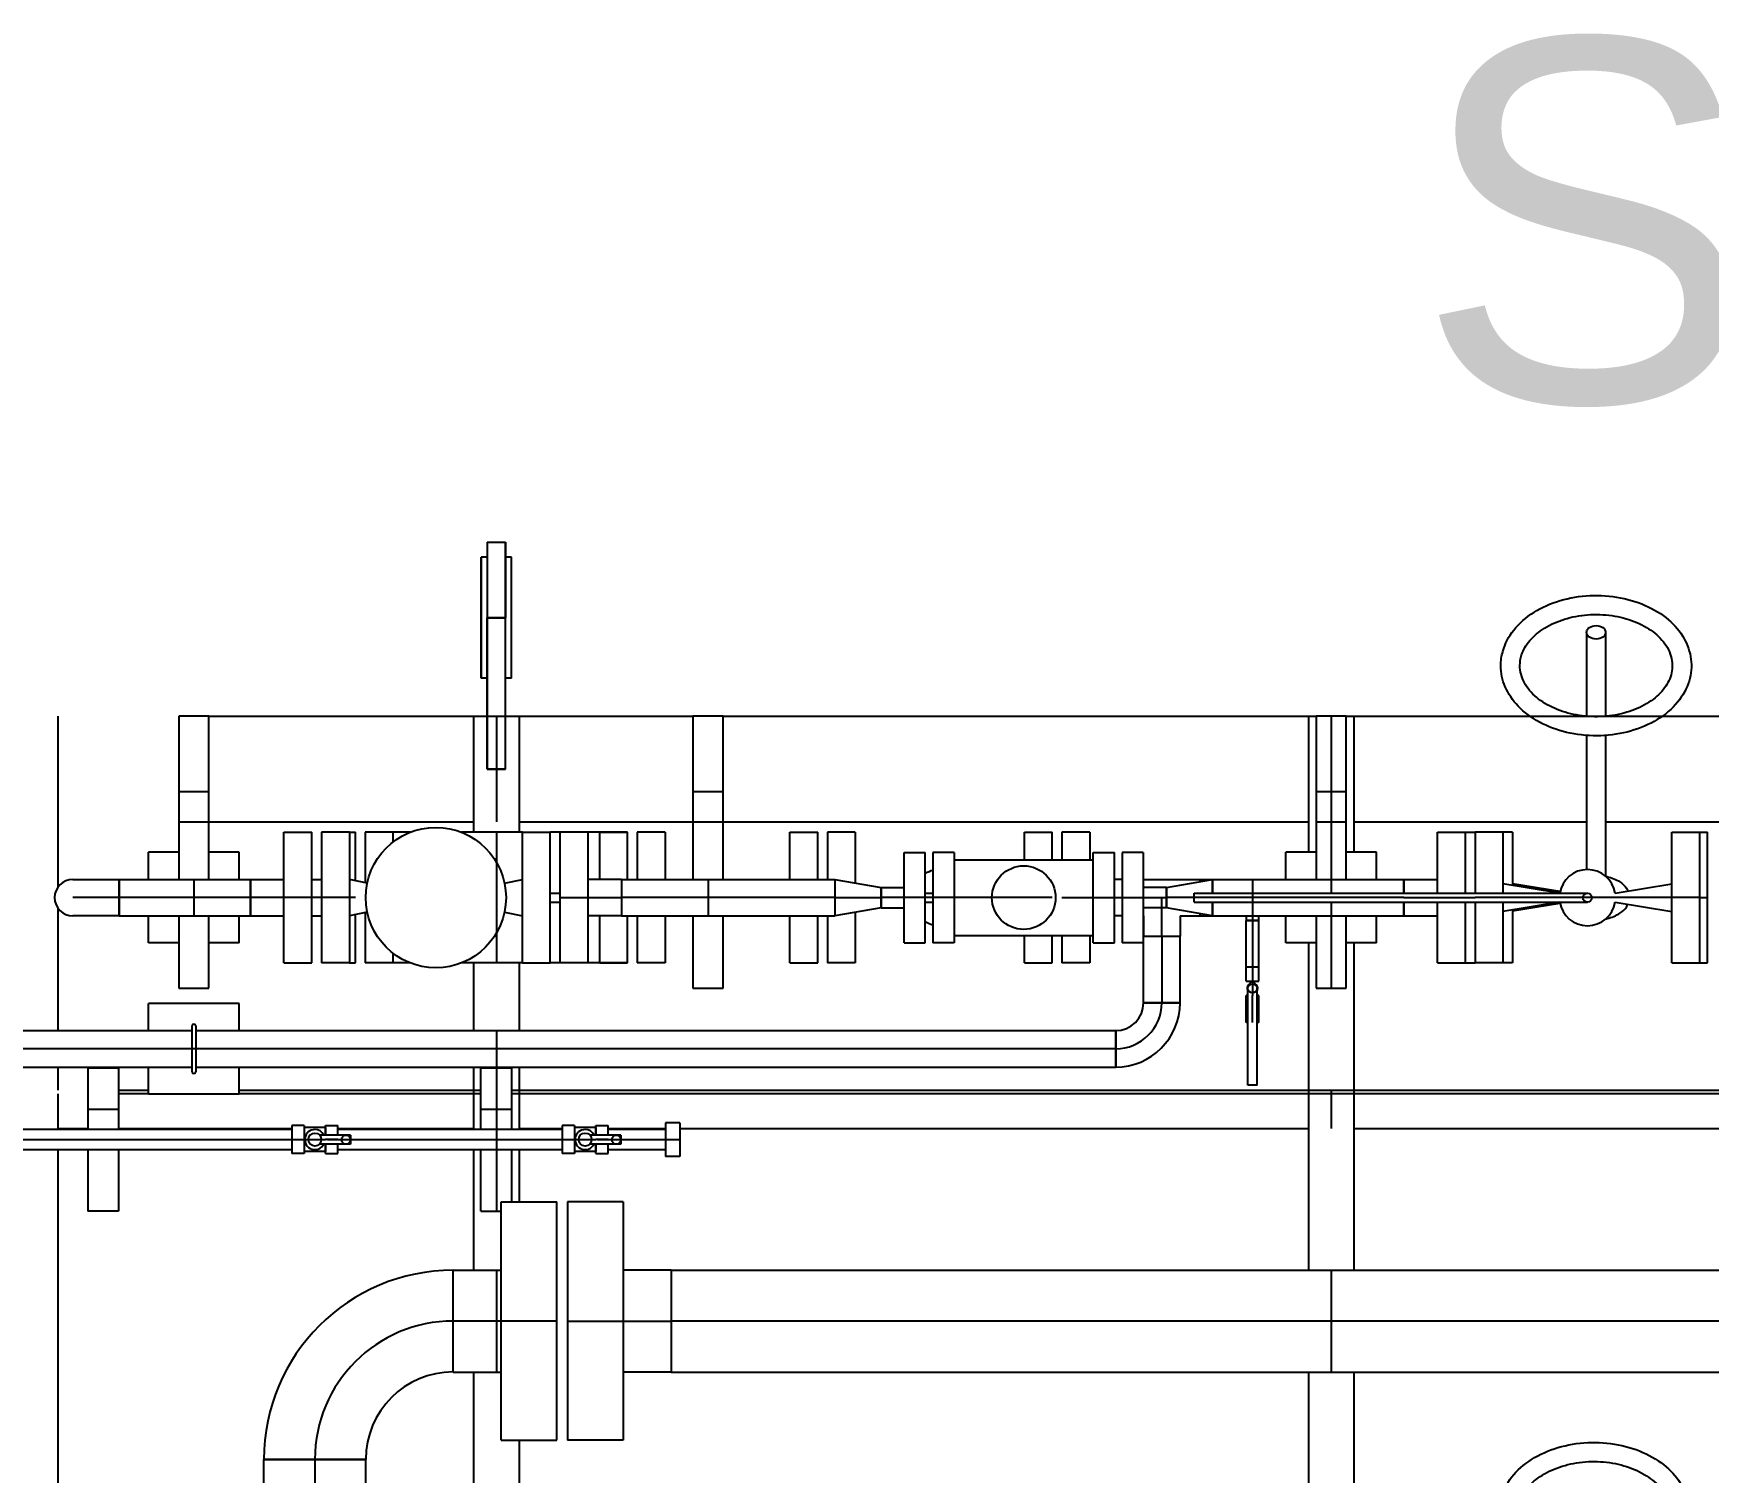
# Model space of a CAD drawing. Header units: inches. Extents: x 517790 to 538444, y 301815 to 302461.
# Drawn here: x 517888.781 to 517891.395, y 302322.84 to 302325.086 of the extents above; entities that cross this region are included whole.
import ezdxf

# ---------------------------------------------------------------- set-up
doc = ezdxf.new("R2010")
doc.units = ezdxf.units.IN
doc.header["$MEASUREMENT"] = 0
doc.layers.add('硅胶总平面底图 工艺装置区', color=253, linetype='Continuous')
doc.styles.get("Standard").update_dxf_attribs({"font": 'arial.ttf'})

msp = doc.modelspace()

# ---------------------------------------------------------------- linework, layer by layer
at = {"layer": '硅胶总平面底图 工艺装置区', "color": 253, "linetype": 'Continuous', "lineweight": -3}
for p, q in [((517889.489, 302324.2919), (517889.489, 302324.1739)), ((517889.489, 302324.2919), (517889.489, 302324.1739)), ((517889.489, 302324.2919), (517889.5173, 302324.2919)), ((517889.5173, 302324.1739), (517889.5173, 302324.2919)), ((517889.5173, 302324.2919), (517889.5173, 302324.1739)), ((517889.4795, 302324.2683), (517889.4795, 302324.0795)), ((517889.4795, 302324.0795), (517889.4795, 302324.2683)), ((517889.489, 302324.2683), (517889.4795, 302324.2683)), ((517889.5267, 302324.2683), (517889.5173, 302324.2683)), ((517889.5267, 302324.0795), (517889.5267, 302324.2683)), ((517889.5267, 302324.0795), (517889.5267, 302324.2683)), ((517889.489, 302324.1739), (517889.5173, 302324.1739)), ((517889.5173, 302324.1739), (517889.489, 302324.1739)), ((517889.489, 302324.1739), (517889.489, 302323.9379)), ((517889.489, 302323.9379), (517889.489, 302324.1739)), ((517889.5173, 302323.9379), (517889.5173, 302324.1739)), ((517889.5173, 302323.9379), (517889.5173, 302324.1739)), ((517891.2044, 302324.1512), (517891.2044, 302324.0202)), ((517891.2342, 302324.1512), (517891.2342, 302324.0202)), ((517889.489, 302324.0795), (517889.4795, 302324.0795)), ((517889.5267, 302324.0795), (517889.5173, 302324.0795)), ((517888.8187, 302324.0205), (517888.8187, 302323.7533)), ((517889.0075, 302324.0205), (517889.0075, 302323.7658)), ((517889.0075, 302324.0205), (517889.0075, 302323.7658)), ((517889.0547, 302324.0205), (517889.0075, 302324.0205)), ((517889.0547, 302324.0205), (517889.0075, 302324.0205)), ((517889.0547, 302323.7658), (517889.0547, 302324.0205)), ((517889.0547, 302323.7658), (517889.0547, 302324.0205)), ((517889.0547, 302324.0205), (517889.4677, 302324.0205)), ((517889.4677, 302324.0205), (517889.4677, 302323.8393)), ((517889.4677, 302324.0205), (517889.5385, 302324.0205)), ((517889.5031, 302324.0205), (517889.5031, 302323.8553)), ((517889.5385, 302324.0205), (517889.5385, 302323.8393)), ((517889.5385, 302324.0205), (517889.8099, 302324.0205)), ((517889.8571, 302324.0205), (517889.8099, 302324.0205)), ((517889.8571, 302324.0205), (517889.8099, 302324.0205)), ((517889.8099, 302324.0205), (517889.8099, 302323.7658)), ((517889.8099, 302324.0205), (517889.8099, 302323.7658)), ((517889.8571, 302323.7658), (517889.8571, 302324.0205)), ((517889.8571, 302323.7658), (517889.8571, 302324.0205)), ((517889.8571, 302324.0205), (517890.7704, 302324.0205)), ((517890.7704, 302324.0205), (517890.7822, 302324.0205)), ((517890.7704, 302324.0205), (517890.7704, 302323.8081)), ((517890.7822, 302324.0205), (517890.7822, 302323.7658)), ((517890.7822, 302324.0205), (517890.7822, 302323.7658)), ((517890.8294, 302324.0205), (517890.7822, 302324.0205)), ((517890.8294, 302324.0205), (517890.7822, 302324.0205)), ((517890.8058, 302324.0205), (517890.8058, 302323.7658)), ((517890.8294, 302324.0205), (517890.8412, 302324.0205)), ((517890.8294, 302323.7658), (517890.8294, 302324.0205)), ((517890.8294, 302323.7658), (517890.8294, 302324.0205)), ((517890.8412, 302324.0205), (517890.8412, 302323.8081)), ((517890.8412, 302324.0205), (517891.1157, 302324.0205)), ((517891.1157, 302324.0205), (517891.2007, 302324.0205)), ((517891.2007, 302324.0205), (517891.2044, 302324.0205)), ((517891.2044, 302324.0205), (517891.2342, 302324.0205)), ((517891.2342, 302324.0205), (517891.2379, 302324.0205)), ((517891.2379, 302324.0205), (517891.3229, 302324.0205)), ((517891.3229, 302324.0205), (517891.8867, 302324.0205)), ((517891.2044, 302323.9904), (517891.2044, 302323.7812)), ((517891.2342, 302323.9904), (517891.2342, 302323.7707)), ((517889.5173, 302323.9379), (517889.489, 302323.9379)), ((517889.489, 302323.9379), (517889.5173, 302323.9379)), ((517889.0547, 302323.9025), (517889.0075, 302323.9025)), ((517889.0547, 302323.9025), (517889.0075, 302323.9025)), ((517889.0075, 302323.9025), (517889.0075, 302323.8553)), ((517889.0075, 302323.9025), (517889.0075, 302323.8553)), ((517889.0547, 302323.8553), (517889.0547, 302323.9025)), ((517889.0547, 302323.8553), (517889.0547, 302323.9025)), ((517889.8571, 302323.9025), (517889.8099, 302323.9025)), ((517889.8571, 302323.9025), (517889.8099, 302323.9025)), ((517889.8099, 302323.9025), (517889.8099, 302323.8553)), ((517889.8099, 302323.9025), (517889.8099, 302323.8553)), ((517889.8571, 302323.8553), (517889.8571, 302323.9025)), ((517889.8571, 302323.8553), (517889.8571, 302323.9025)), ((517890.8294, 302323.9025), (517890.7822, 302323.9025)), ((517890.8294, 302323.9025), (517890.7822, 302323.9025)), ((517890.7822, 302323.9025), (517890.7822, 302323.8553)), ((517890.7822, 302323.9025), (517890.7822, 302323.8553)), ((517890.8294, 302323.8553), (517890.8294, 302323.9025)), ((517890.8294, 302323.8553), (517890.8294, 302323.9025)), ((517889.0075, 302323.8553), (517889.0547, 302323.8553)), ((517889.0075, 302323.8553), (517889.0547, 302323.8553)), ((517889.0547, 302323.8553), (517889.4677, 302323.8553)), ((517889.5385, 302323.8553), (517889.8099, 302323.8553)), ((517889.8099, 302323.8553), (517889.8571, 302323.8553)), ((517889.8099, 302323.8553), (517889.8571, 302323.8553)), ((517889.8571, 302323.8553), (517890.7704, 302323.8553)), ((517890.7822, 302323.8553), (517890.8294, 302323.8553)), ((517890.7822, 302323.8553), (517890.8294, 302323.8553)), ((517890.8412, 302323.8553), (517891.2044, 302323.8553)), ((517891.2342, 302323.8553), (517891.8867, 302323.8553)), ((517889.1717, 302323.7373), (517889.1717, 302323.8393)), ((517889.1717, 302323.8393), (517889.2152, 302323.8393)), ((517889.2152, 302323.7373), (517889.2152, 302323.8393)), ((517889.2303, 302323.8393), (517889.2303, 302323.7373)), ((517889.2738, 302323.8393), (517889.2303, 302323.8393)), ((517889.2738, 302323.8393), (517889.2832, 302323.8393)), ((517889.2738, 302323.8393), (517889.2738, 302323.7373)), ((517889.2832, 302323.7638), (517889.2832, 302323.8393)), ((517889.2983, 302323.8393), (517889.2983, 302323.7607)), ((517889.3417, 302323.8393), (517889.2983, 302323.8393)), ((517889.3686, 302323.8393), (517889.2983, 302323.8393)), ((517889.3417, 302323.8393), (517889.3417, 302323.824)), ((517889.5437, 302323.8393), (517889.4488, 302323.8393)), ((517889.5031, 302323.8393), (517889.5031, 302323.6354)), ((517889.5437, 302323.7373), (517889.5437, 302323.8393)), ((517889.5437, 302323.8393), (517889.5871, 302323.8393)), ((517889.6022, 302323.8393), (517889.5871, 302323.8393)), ((517889.5871, 302323.7373), (517889.5871, 302323.8393)), ((517889.6022, 302323.8393), (517889.6022, 302323.7373)), ((517889.6457, 302323.8393), (517889.6022, 302323.8393)), ((517889.708, 302323.8393), (517889.6457, 302323.8393)), ((517889.6457, 302323.8393), (517889.6457, 302323.7373)), ((517889.6645, 302323.7658), (517889.6645, 302323.8393)), ((517889.6645, 302323.8393), (517889.708, 302323.8393)), ((517889.708, 302323.7658), (517889.708, 302323.8393)), ((517889.7231, 302323.8393), (517889.7231, 302323.7658)), ((517889.7665, 302323.8393), (517889.7231, 302323.8393)), ((517889.7665, 302323.8393), (517889.7665, 302323.7658)), ((517889.9612, 302323.7658), (517889.9612, 302323.8393)), ((517889.9612, 302323.8393), (517890.0047, 302323.8393)), ((517890.0047, 302323.7658), (517890.0047, 302323.8393)), ((517890.0198, 302323.8393), (517890.0198, 302323.7658)), ((517890.0632, 302323.8393), (517890.0198, 302323.8393)), ((517890.0632, 302323.8393), (517890.0632, 302323.7602)), ((517890.3271, 302323.7963), (517890.3271, 302323.8393)), ((517890.3271, 302323.8393), (517890.3706, 302323.8393)), ((517890.3706, 302323.7963), (517890.3706, 302323.8393)), ((517890.3857, 302323.8393), (517890.3857, 302323.7963)), ((517890.4291, 302323.8393), (517890.3857, 302323.8393)), ((517890.4291, 302323.8393), (517890.4291, 302323.7963)), ((517890.9718, 302323.7444), (517890.9718, 302323.8393)), ((517890.9718, 302323.8393), (517891.0153, 302323.8393)), ((517891.0153, 302323.8393), (517891.0304, 302323.8393)), ((517891.0153, 302323.7444), (517891.0153, 302323.8393)), ((517891.0304, 302323.8393), (517891.0304, 302323.7444)), ((517891.0738, 302323.8393), (517891.0304, 302323.8393)), ((517891.0738, 302323.8393), (517891.0738, 302323.7444)), ((517891.0889, 302323.8393), (517891.0738, 302323.8393)), ((517891.0889, 302323.8393), (517891.0889, 302323.8094)), ((517891.3377, 302323.7373), (517891.3377, 302323.8393)), ((517891.3377, 302323.8393), (517891.3811, 302323.8393)), ((517891.3811, 302323.7373), (517891.3811, 302323.8393)), ((517891.3811, 302323.8393), (517891.3931, 302323.8393)), ((517891.3931, 302323.8094), (517891.3931, 302323.8393)), ((517889.0075, 302323.8081), (517888.9603, 302323.8081)), ((517888.9603, 302323.7658), (517888.9603, 302323.8081)), ((517889.1019, 302323.8081), (517889.0547, 302323.8081)), ((517889.1019, 302323.7658), (517889.1019, 302323.8081)), ((517890.1395, 302323.7373), (517890.1395, 302323.8078)), ((517890.1395, 302323.8078), (517890.1725, 302323.8078)), ((517890.1725, 302323.7373), (517890.1725, 302323.8078)), ((517890.1845, 302323.8078), (517890.1845, 302323.7373)), ((517890.2174, 302323.8078), (517890.1845, 302323.8078)), ((517890.2174, 302323.8078), (517890.2174, 302323.7373)), ((517890.2174, 302323.7963), (517890.4347, 302323.7963)), ((517890.4347, 302323.7373), (517890.4347, 302323.8078)), ((517890.4347, 302323.8078), (517890.4677, 302323.8078)), ((517890.4677, 302323.7373), (517890.4677, 302323.8078)), ((517890.4797, 302323.8078), (517890.4797, 302323.7373)), ((517890.5126, 302323.8078), (517890.4797, 302323.8078)), ((517890.5126, 302323.8078), (517890.5126, 302323.7373)), ((517890.735, 302323.7658), (517890.735, 302323.8081)), ((517890.7822, 302323.8081), (517890.735, 302323.8081)), ((517890.8766, 302323.8081), (517890.8294, 302323.8081)), ((517890.8766, 302323.7658), (517890.8766, 302323.8081)), ((517891.0889, 302323.8094), (517891.0889, 302323.7563)), ((517891.3931, 302323.6354), (517891.3931, 302323.8094)), ((517888.8423, 302323.7658), (517888.9143, 302323.7658)), ((517888.9143, 302323.7658), (517888.9143, 302323.7089)), ((517888.9143, 302323.7658), (517889.1193, 302323.7658)), ((517888.9143, 302323.7089), (517888.9143, 302323.7658)), ((517889.0311, 302323.7658), (517889.0311, 302323.7089)), ((517889.1193, 302323.7658), (517889.1193, 302323.7089)), ((517889.1193, 302323.7373), (517889.1193, 302323.7658)), ((517889.1193, 302323.7658), (517889.1717, 302323.7658)), ((517889.2152, 302323.7658), (517889.2303, 302323.7658)), ((517889.2738, 302323.7658), (517889.2738, 302323.7089)), ((517889.3016, 302323.76), (517889.2738, 302323.7658)), ((517889.5159, 302323.76), (517889.5437, 302323.7658)), ((517889.5437, 302323.7373), (517889.5437, 302323.7658)), ((517889.5871, 302323.7444), (517889.6022, 302323.7444)), ((517889.6982, 302323.7658), (517889.6457, 302323.7658)), ((517889.6982, 302323.7658), (517889.6982, 302323.7089)), ((517889.6982, 302323.7658), (517890.0315, 302323.7658)), ((517889.6982, 302323.7658), (517889.6982, 302323.7373)), ((517889.8335, 302323.7658), (517889.8335, 302323.7089)), ((517890.0315, 302323.7658), (517890.0315, 302323.7373)), ((517890.0315, 302323.7658), (517890.1034, 302323.7531)), ((517890.0315, 302323.7658), (517890.0315, 302323.7089)), ((517890.1034, 302323.7531), (517890.1034, 302323.7373)), ((517890.1034, 302323.7373), (517890.1034, 302323.7531)), ((517890.1034, 302323.7531), (517890.1395, 302323.7531)), ((517890.1725, 302323.7444), (517890.1845, 302323.7444)), ((517890.4797, 302323.7658), (517890.4677, 302323.7658)), ((517890.5126, 302323.7658), (517890.6015, 302323.7658)), ((517890.5487, 302323.7531), (517890.5126, 302323.7531)), ((517890.5487, 302323.7531), (517890.6206, 302323.7658)), ((517890.5487, 302323.7373), (517890.5487, 302323.7531)), ((517890.5487, 302323.7531), (517890.5487, 302323.7373)), ((517890.5922, 302323.7373), (517890.5922, 302323.7444)), ((517890.5922, 302323.7444), (517891.2058, 302323.7444)), ((517890.6015, 302323.7658), (517890.6015, 302323.7624)), ((517890.6015, 302323.7658), (517890.6206, 302323.7658)), ((517890.6015, 302323.7624), (517890.6015, 302323.7658)), ((517890.6206, 302323.7444), (517890.6206, 302323.7658)), ((517890.6206, 302323.7658), (517890.6206, 302323.7444)), ((517890.6206, 302323.7658), (517890.9193, 302323.7658)), ((517890.6831, 302323.7658), (517890.6831, 302323.7089)), ((517890.8058, 302323.7658), (517890.8058, 302323.7444)), ((517890.9193, 302323.7658), (517890.9193, 302323.7444)), ((517890.9193, 302323.7444), (517890.9193, 302323.7658)), ((517890.9193, 302323.7658), (517890.9718, 302323.7658)), ((517891.1621, 302323.7444), (517891.0738, 302323.7588)), ((517891.1629, 302323.7466), (517891.0889, 302323.7587)), ((517891.249, 302323.7444), (517891.3377, 302323.7588)), ((517888.8187, 302323.7214), (517888.8187, 302323.5298)), ((517888.9143, 302323.7373), (517888.8423, 302323.7373)), ((517888.9142, 302323.7373), (517888.9142, 302323.7373)), ((517888.9142, 302323.7373), (517888.9143, 302323.7373)), ((517889.1193, 302323.7373), (517888.9143, 302323.7373)), ((517889.2152, 302323.7373), (517889.1193, 302323.7373)), ((517889.1193, 302323.7089), (517889.1193, 302323.7373)), ((517889.1717, 302323.6354), (517889.1717, 302323.7373)), ((517889.2303, 302323.7373), (517889.2152, 302323.7373)), ((517889.2152, 302323.6354), (517889.2152, 302323.7373)), ((517889.2738, 302323.7373), (517889.2303, 302323.7373)), ((517889.2303, 302323.7373), (517889.2303, 302323.6354)), ((517889.2832, 302323.7373), (517889.2738, 302323.7373)), ((517889.2738, 302323.7373), (517889.2738, 302323.7373)), ((517889.2738, 302323.7373), (517889.2738, 302323.6354)), ((517889.3016, 302323.7147), (517889.2738, 302323.7089)), ((517889.5159, 302323.7147), (517889.5437, 302323.7089)), ((517889.5437, 302323.6354), (517889.5437, 302323.7373)), ((517889.5437, 302323.7089), (517889.5437, 302323.7373)), ((517889.5871, 302323.6354), (517889.5871, 302323.7373)), ((517889.5871, 302323.7303), (517889.6022, 302323.7303)), ((517889.6022, 302323.7373), (517889.6982, 302323.7373)), ((517889.6022, 302323.7373), (517889.6022, 302323.6354)), ((517889.6457, 302323.7373), (517889.6457, 302323.6354)), ((517890.0315, 302323.7373), (517889.6982, 302323.7373)), ((517889.6982, 302323.7373), (517889.6982, 302323.7089)), ((517890.0315, 302323.7373), (517890.1034, 302323.7373)), ((517890.0315, 302323.7373), (517890.0315, 302323.7089)), ((517890.1034, 302323.7216), (517890.0315, 302323.7089)), ((517890.0632, 302323.7145), (517890.0632, 302323.6354)), ((517890.1034, 302323.7373), (517890.1034, 302323.7216)), ((517890.1725, 302323.7373), (517890.1034, 302323.7373)), ((517890.1034, 302323.7216), (517890.1034, 302323.7373)), ((517890.1034, 302323.7216), (517890.1395, 302323.7216)), ((517890.1395, 302323.6669), (517890.1395, 302323.7373)), ((517890.1725, 302323.6669), (517890.1725, 302323.7373)), ((517890.1845, 302323.7373), (517890.1725, 302323.7373)), ((517890.1725, 302323.7303), (517890.1845, 302323.7303)), ((517890.1845, 302323.7373), (517890.1845, 302323.6669)), ((517890.3706, 302323.7373), (517890.1845, 302323.7373)), ((517890.2174, 302323.7373), (517890.2174, 302323.6669)), ((517890.3857, 302323.7373), (517890.4677, 302323.7373)), ((517890.4347, 302323.6669), (517890.4347, 302323.7373)), ((517890.4677, 302323.6669), (517890.4677, 302323.7373)), ((517890.4677, 302323.7373), (517890.4797, 302323.7373)), ((517890.4797, 302323.7373), (517890.5487, 302323.7373)), ((517890.4797, 302323.7373), (517890.4797, 302323.6669)), ((517890.5126, 302323.7373), (517890.5126, 302323.6669)), ((517890.5487, 302323.7216), (517890.5126, 302323.7216)), ((517890.5415, 302323.7216), (517890.5415, 302323.7373)), ((517890.5415, 302323.6774), (517890.5415, 302323.7216)), ((517890.5922, 302323.7373), (517890.5487, 302323.7373)), ((517890.5487, 302323.7216), (517890.5487, 302323.7373)), ((517890.5487, 302323.7373), (517890.5487, 302323.7216)), ((517890.6206, 302323.7089), (517890.5487, 302323.7216)), ((517890.6206, 302323.7373), (517890.5922, 302323.7373)), ((517890.5922, 302323.7303), (517890.5922, 302323.7373)), ((517890.5922, 302323.7303), (517891.2058, 302323.7303)), ((517890.9193, 302323.7373), (517890.6206, 302323.7373)), ((517890.6206, 302323.7089), (517890.6206, 302323.7303)), ((517890.6206, 302323.7303), (517890.6206, 302323.7089)), ((517890.6831, 302323.7373), (517890.6831, 302323.7089)), ((517890.8058, 302323.7303), (517890.8058, 302323.7089)), ((517890.9193, 302323.7373), (517891.0153, 302323.7373)), ((517890.9193, 302323.7303), (517890.9193, 302323.7089)), ((517890.9193, 302323.7089), (517890.9193, 302323.7303)), ((517890.9718, 302323.6354), (517890.9718, 302323.7303)), ((517891.0153, 302323.7373), (517891.0304, 302323.7373)), ((517891.0153, 302323.6354), (517891.0153, 302323.7303)), ((517891.3811, 302323.7373), (517891.0304, 302323.7373)), ((517891.0304, 302323.7303), (517891.0304, 302323.6354)), ((517891.0738, 302323.7303), (517891.0738, 302323.6354)), ((517891.1621, 302323.7303), (517891.0738, 302323.7159)), ((517891.1629, 302323.7281), (517891.0889, 302323.716)), ((517891.0889, 302323.7184), (517891.0889, 302323.6354)), ((517891.249, 302323.7303), (517891.3377, 302323.7159)), ((517891.3377, 302323.6354), (517891.3377, 302323.7373)), ((517891.3811, 302323.6354), (517891.3811, 302323.7373)), ((517891.3811, 302323.7373), (517891.3931, 302323.7373)), ((517888.9143, 302323.7089), (517888.8423, 302323.7089)), ((517888.9143, 302323.7089), (517889.1193, 302323.7089)), ((517888.9603, 302323.6666), (517888.9603, 302323.7089)), ((517889.0075, 302323.7089), (517889.0075, 302323.5958)), ((517889.0075, 302323.7089), (517889.0075, 302323.5958)), ((517889.0547, 302323.5958), (517889.0547, 302323.7089)), ((517889.0547, 302323.5958), (517889.0547, 302323.7089)), ((517889.1019, 302323.6666), (517889.1019, 302323.7089)), ((517889.1193, 302323.7089), (517889.1717, 302323.7089)), ((517889.2152, 302323.7089), (517889.2303, 302323.7089)), ((517889.2832, 302323.6354), (517889.2832, 302323.7109)), ((517889.2983, 302323.714), (517889.2983, 302323.6354)), ((517889.6982, 302323.7089), (517889.6457, 302323.7089)), ((517889.6645, 302323.6354), (517889.6645, 302323.7089)), ((517889.6982, 302323.7089), (517890.0315, 302323.7089)), ((517889.708, 302323.6354), (517889.708, 302323.7089)), ((517889.7231, 302323.7089), (517889.7231, 302323.6354)), ((517889.7665, 302323.7089), (517889.7665, 302323.6354)), ((517889.8099, 302323.7089), (517889.8099, 302323.5958)), ((517889.8099, 302323.7089), (517889.8099, 302323.5958)), ((517889.8571, 302323.5958), (517889.8571, 302323.7089)), ((517889.8571, 302323.5958), (517889.8571, 302323.7089)), ((517889.9612, 302323.6354), (517889.9612, 302323.7089)), ((517890.0047, 302323.6354), (517890.0047, 302323.7089)), ((517890.0198, 302323.7089), (517890.0198, 302323.6354)), ((517890.4797, 302323.7089), (517890.4677, 302323.7089)), ((517890.5126, 302323.7089), (517890.513, 302323.7089)), ((517890.513, 302323.7089), (517890.513, 302323.6774)), ((517890.57, 302323.7089), (517890.6015, 302323.7089)), ((517890.57, 302323.7089), (517890.57, 302323.6774)), ((517890.6015, 302323.7123), (517890.6015, 302323.7089)), ((517890.6015, 302323.7089), (517890.6015, 302323.7123)), ((517890.6015, 302323.7089), (517890.6206, 302323.7089)), ((517890.6206, 302323.7089), (517890.9193, 302323.7089)), ((517890.673, 302323.7089), (517890.673, 302323.7014)), ((517890.6831, 302323.7014), (517890.673, 302323.7014)), ((517890.673, 302323.7014), (517890.6932, 302323.7014)), ((517890.673, 302323.6069), (517890.673, 302323.7014)), ((517890.6831, 302323.7089), (517890.6831, 302323.7014)), ((517890.6831, 302323.7014), (517890.6831, 302323.7014)), ((517890.6831, 302323.7014), (517890.6831, 302323.7014)), ((517890.6932, 302323.7014), (517890.6831, 302323.7014)), ((517890.6831, 302323.7014), (517890.6831, 302323.6286)), ((517890.6932, 302323.7014), (517890.6932, 302323.7089)), ((517890.6932, 302323.6069), (517890.6932, 302323.7014)), ((517890.735, 302323.6666), (517890.735, 302323.7089)), ((517890.7822, 302323.7089), (517890.7822, 302323.5958)), ((517890.7822, 302323.7089), (517890.7822, 302323.5958)), ((517890.8058, 302323.7089), (517890.8058, 302323.5958)), ((517890.8294, 302323.5958), (517890.8294, 302323.7089)), ((517890.8294, 302323.5958), (517890.8294, 302323.7089)), ((517890.8766, 302323.6666), (517890.8766, 302323.7089)), ((517890.9193, 302323.7089), (517890.9718, 302323.7089)), ((517889.0075, 302323.6666), (517888.9603, 302323.6666)), ((517889.1019, 302323.6666), (517889.0547, 302323.6666)), ((517890.1395, 302323.6669), (517890.1725, 302323.6669)), ((517890.2174, 302323.6669), (517890.1845, 302323.6669)), ((517890.2174, 302323.6783), (517890.4347, 302323.6783)), ((517890.3271, 302323.6354), (517890.3271, 302323.6783)), ((517890.3706, 302323.6354), (517890.3706, 302323.6783)), ((517890.3857, 302323.6783), (517890.3857, 302323.6354)), ((517890.4291, 302323.6783), (517890.4291, 302323.6354)), ((517890.4347, 302323.6669), (517890.4677, 302323.6669)), ((517890.5126, 302323.6669), (517890.4797, 302323.6669)), ((517890.513, 302323.6774), (517890.57, 302323.6774)), ((517890.513, 302323.6774), (517890.57, 302323.6774)), ((517890.513, 302323.5733), (517890.513, 302323.6774)), ((517890.5415, 302323.6774), (517890.5415, 302323.6774)), ((517890.5415, 302323.6774), (517890.5415, 302323.5733)), ((517890.57, 302323.5733), (517890.57, 302323.6774)), ((517890.7822, 302323.6666), (517890.735, 302323.6666)), ((517890.7704, 302323.6666), (517890.7704, 302323.156)), ((517890.8766, 302323.6666), (517890.8294, 302323.6666)), ((517890.8412, 302323.6666), (517890.8412, 302323.156)), ((517889.3417, 302323.6507), (517889.3417, 302323.6354)), ((517889.1717, 302323.6354), (517889.2152, 302323.6354)), ((517889.2738, 302323.6354), (517889.2303, 302323.6354)), ((517889.2738, 302323.6354), (517889.2832, 302323.6354)), ((517889.3417, 302323.6354), (517889.2983, 302323.6354)), ((517889.3686, 302323.6354), (517889.2983, 302323.6354)), ((517889.5437, 302323.6354), (517889.4488, 302323.6354)), ((517889.4677, 302323.6354), (517889.4677, 302323.5298)), ((517889.5385, 302323.6354), (517889.5385, 302323.5298)), ((517889.5437, 302323.6354), (517889.5871, 302323.6354)), ((517889.6022, 302323.6354), (517889.5871, 302323.6354)), ((517889.6457, 302323.6354), (517889.6022, 302323.6354)), ((517889.708, 302323.6354), (517889.6457, 302323.6354)), ((517889.6645, 302323.6354), (517889.708, 302323.6354)), ((517889.7665, 302323.6354), (517889.7231, 302323.6354)), ((517889.9612, 302323.6354), (517890.0047, 302323.6354)), ((517890.0632, 302323.6354), (517890.0198, 302323.6354)), ((517890.3271, 302323.6354), (517890.3706, 302323.6354)), ((517890.4291, 302323.6354), (517890.3857, 302323.6354)), ((517890.6932, 302323.6286), (517890.673, 302323.6286)), ((517890.6831, 302323.6286), (517890.6831, 302323.6069)), ((517890.9718, 302323.6354), (517891.0153, 302323.6354)), ((517891.0153, 302323.6354), (517891.0304, 302323.6354)), ((517891.0738, 302323.6354), (517891.0304, 302323.6354)), ((517891.0889, 302323.6354), (517891.0738, 302323.6354)), ((517891.3377, 302323.6354), (517891.3811, 302323.6354)), ((517891.3811, 302323.6354), (517891.3931, 302323.6354)), ((517889.0075, 302323.5958), (517889.0547, 302323.5958)), ((517889.0075, 302323.5958), (517889.0547, 302323.5958)), ((517889.8099, 302323.5958), (517889.8571, 302323.5958)), ((517889.8099, 302323.5958), (517889.8571, 302323.5958)), ((517890.673, 302323.6069), (517890.6932, 302323.6069)), ((517890.676, 302323.5846), (517890.673, 302323.5846)), ((517890.673, 302323.5427), (517890.673, 302323.5846)), ((517890.676, 302323.4447), (517890.676, 302323.5958)), ((517890.6807, 302323.6036), (517890.6797, 302323.6069)), ((517890.6831, 302323.6069), (517890.6831, 302323.5846)), ((517890.6831, 302323.5846), (517890.6831, 302323.5846)), ((517890.6831, 302323.5846), (517890.6831, 302323.5846)), ((517890.6831, 302323.5427), (517890.6831, 302323.5846)), ((517890.6855, 302323.6036), (517890.6865, 302323.6069)), ((517890.6902, 302323.4447), (517890.6902, 302323.5958)), ((517890.6932, 302323.5846), (517890.6902, 302323.5846)), ((517890.6932, 302323.5427), (517890.6932, 302323.5846)), ((517890.7822, 302323.5958), (517890.8294, 302323.5958)), ((517890.7822, 302323.5958), (517890.8294, 302323.5958)), ((517888.9603, 302323.5298), (517888.9603, 302323.5722)), ((517889.1019, 302323.5722), (517888.9603, 302323.5722)), ((517889.1019, 302323.5298), (517889.1019, 302323.5722)), ((517890.513, 302323.5733), (517890.57, 302323.5733)), ((517890.57, 302323.5733), (517890.513, 302323.5733)), ((517890.5415, 302323.5733), (517890.5415, 302323.5733)), ((517890.5415, 302323.5733), (517890.5415, 302323.5733)), ((517890.673, 302323.5629), (517890.676, 302323.5629)), ((517890.6902, 302323.5629), (517890.6932, 302323.5629)), ((517889.0283, 302323.4655), (517889.0283, 302323.5372)), ((517889.034, 302323.5372), (517889.034, 302323.4655)), ((517890.676, 302323.5427), (517890.673, 302323.5427)), ((517890.6932, 302323.5427), (517890.6902, 302323.5427)), ((517888.7521, 302323.5298), (517889.0283, 302323.5298)), ((517889.034, 302323.5298), (517890.4696, 302323.5298)), ((517889.5031, 302323.5298), (517889.5031, 302323.4729)), ((517890.4696, 302323.4729), (517890.4696, 302323.5298)), ((517890.4696, 302323.5298), (517890.4696, 302323.4729)), ((517889.0283, 302323.5014), (517888.7521, 302323.5014)), ((517889.034, 302323.5014), (517889.0283, 302323.5014)), ((517890.4696, 302323.5014), (517889.034, 302323.5014)), ((517890.4696, 302323.5014), (517890.4696, 302323.5014)), ((517890.4696, 302323.5014), (517890.4696, 302323.5014)), ((517888.7521, 302323.4729), (517889.0283, 302323.4729)), ((517888.8187, 302323.4729), (517888.8187, 302323.4367)), ((517888.9135, 302323.4714), (517888.8655, 302323.4714)), ((517888.8655, 302323.4714), (517888.8655, 302323.3755)), ((517888.9135, 302323.4714), (517888.9135, 302323.3755)), ((517888.9603, 302323.4306), (517888.9603, 302323.4729)), ((517889.034, 302323.4729), (517890.4696, 302323.4729)), ((517889.1019, 302323.4306), (517889.1019, 302323.4729)), ((517889.4677, 302323.4729), (517889.4677, 302323.3755)), ((517889.5271, 302323.4714), (517889.4791, 302323.4714)), ((517889.4791, 302323.3755), (517889.4791, 302323.4714)), ((517889.5031, 302323.4714), (517889.5031, 302323.2481)), ((517889.5271, 302323.3755), (517889.5271, 302323.4714)), ((517889.5385, 302323.4729), (517889.5385, 302323.3755)), ((517888.8187, 302323.431), (517888.8187, 302323.3755)), ((517888.9135, 302323.4367), (517888.9603, 302323.4367)), ((517888.9603, 302323.431), (517888.9135, 302323.431)), ((517889.1019, 302323.4306), (517888.9603, 302323.4306)), ((517889.1019, 302323.4367), (517889.4791, 302323.4367)), ((517889.4791, 302323.431), (517889.1019, 302323.431)), ((517889.5271, 302323.4367), (517891.5764, 302323.4367)), ((517891.5724, 302323.431), (517889.5271, 302323.431)), ((517890.6831, 302323.4447), (517890.676, 302323.4447)), ((517890.6902, 302323.4447), (517890.6831, 302323.4447)), ((517890.8058, 302323.4367), (517890.8058, 302323.3772)), ((517888.8655, 302323.407), (517888.9135, 302323.407)), ((517889.4791, 302323.407), (517889.5271, 302323.407)), ((517889.184, 302323.3755), (517888.7628, 302323.3755)), ((517888.8187, 302323.3772), (517888.8655, 302323.3772)), ((517888.9135, 302323.3772), (517889.184, 302323.3772)), ((517889.184, 302323.3815), (517889.184, 302323.3598)), ((517889.2034, 302323.3815), (517889.184, 302323.3815)), ((517889.2034, 302323.3815), (517889.2034, 302323.3598)), ((517889.2364, 302323.3785), (517889.2034, 302323.3785)), ((517889.2364, 302323.3668), (517889.2364, 302323.3815)), ((517889.2364, 302323.3815), (517889.2559, 302323.3815)), ((517889.2364, 302323.3785), (517889.2364, 302323.3668)), ((517889.2364, 302323.3772), (517889.2364, 302323.3772)), ((517889.2559, 302323.3668), (517889.2559, 302323.3815)), ((517889.2559, 302323.3772), (517889.4677, 302323.3772)), ((517889.6058, 302323.3755), (517889.2559, 302323.3755)), ((517889.5385, 302323.3772), (517889.6058, 302323.3772)), ((517889.6058, 302323.3815), (517889.6058, 302323.3598)), ((517889.6253, 302323.3815), (517889.6058, 302323.3815)), ((517889.6253, 302323.3815), (517889.6253, 302323.3598)), ((517889.6582, 302323.3785), (517889.6253, 302323.3785)), ((517889.6582, 302323.3668), (517889.6582, 302323.3815)), ((517889.6582, 302323.3815), (517889.6777, 302323.3815)), ((517889.6582, 302323.3785), (517889.6582, 302323.3668)), ((517889.6582, 302323.3772), (517889.6582, 302323.3772)), ((517889.6777, 302323.3668), (517889.6777, 302323.3815)), ((517889.6777, 302323.3772), (517889.7669, 302323.3772)), ((517889.7669, 302323.3755), (517889.6777, 302323.3755)), ((517889.7669, 302323.386), (517889.7669, 302323.3598)), ((517889.7893, 302323.386), (517889.7669, 302323.386)), ((517889.7893, 302323.386), (517889.7893, 302323.3598)), ((517889.7893, 302323.3772), (517890.7704, 302323.3772)), ((517890.8412, 302323.3772), (517891.5388, 302323.3772)), ((517888.7628, 302323.3598), (517889.184, 302323.3598)), ((517889.184, 302323.3598), (517889.2004, 302323.3598)), ((517889.184, 302323.3598), (517889.2004, 302323.3598)), ((517889.184, 302323.3598), (517889.184, 302323.3381)), ((517889.2004, 302323.3598), (517889.2034, 302323.3598)), ((517889.2034, 302323.3598), (517889.2099, 302323.3598)), ((517889.2034, 302323.3598), (517889.2034, 302323.3381)), ((517889.2099, 302323.3598), (517889.2364, 302323.3598)), ((517889.2756, 302323.3668), (517889.2271, 302323.3668)), ((517889.2756, 302323.3527), (517889.2271, 302323.3527)), ((517889.2364, 302323.3598), (517889.2364, 302323.3598)), ((517889.2559, 302323.3598), (517889.2364, 302323.3598)), ((517889.2364, 302323.3527), (517889.2364, 302323.341)), ((517889.2364, 302323.3381), (517889.2364, 302323.3527)), ((517889.2394, 302323.3598), (517889.2756, 302323.3598)), ((517889.2559, 302323.3381), (517889.2559, 302323.3527)), ((517889.2756, 302323.3668), (517889.2756, 302323.3598)), ((517889.2756, 302323.3598), (517889.6058, 302323.3598)), ((517889.2756, 302323.3598), (517889.2756, 302323.3527)), ((517889.6058, 302323.3598), (517889.6223, 302323.3598)), ((517889.6058, 302323.3598), (517889.6058, 302323.3381)), ((517889.6058, 302323.3598), (517889.6223, 302323.3598)), ((517889.6223, 302323.3598), (517889.6253, 302323.3598)), ((517889.6253, 302323.3598), (517889.6317, 302323.3598)), ((517889.6253, 302323.3598), (517889.6253, 302323.3381)), ((517889.6317, 302323.3598), (517889.6582, 302323.3598)), ((517889.6974, 302323.3668), (517889.6489, 302323.3668)), ((517889.6974, 302323.3527), (517889.6489, 302323.3527)), ((517889.6777, 302323.3598), (517889.6582, 302323.3598)), ((517889.6582, 302323.3598), (517889.6582, 302323.3598)), ((517889.6582, 302323.3527), (517889.6582, 302323.341)), ((517889.6582, 302323.3381), (517889.6582, 302323.3527)), ((517889.6612, 302323.3598), (517889.6974, 302323.3598)), ((517889.6777, 302323.3381), (517889.6777, 302323.3527)), ((517889.6974, 302323.3668), (517889.6974, 302323.3598)), ((517889.6974, 302323.3598), (517889.7669, 302323.3598)), ((517889.6974, 302323.3598), (517889.6974, 302323.3527)), ((517889.7669, 302323.3598), (517889.7833, 302323.3598)), ((517889.7669, 302323.3598), (517889.7833, 302323.3598)), ((517889.7669, 302323.3598), (517889.7669, 302323.3335)), ((517889.7833, 302323.3598), (517889.7893, 302323.3598)), ((517889.7893, 302323.3598), (517889.7893, 302323.3335)), ((517889.184, 302323.344), (517888.7628, 302323.344)), ((517888.8187, 302323.344), (517888.8187, 302322.8231)), ((517888.8655, 302323.344), (517888.8655, 302323.2481)), ((517888.9135, 302323.344), (517888.9135, 302323.2481)), ((517889.2034, 302323.3381), (517889.184, 302323.3381)), ((517889.2364, 302323.341), (517889.2034, 302323.341)), ((517889.2364, 302323.3381), (517889.2559, 302323.3381)), ((517889.6058, 302323.344), (517889.2559, 302323.344)), ((517889.4677, 302323.344), (517889.4677, 302323.156)), ((517889.4791, 302323.2481), (517889.4791, 302323.344)), ((517889.5271, 302323.2624), (517889.5271, 302323.344)), ((517889.5385, 302323.344), (517889.5385, 302323.2624)), ((517889.6253, 302323.3381), (517889.6058, 302323.3381)), ((517889.6582, 302323.341), (517889.6253, 302323.341)), ((517889.6582, 302323.3381), (517889.6777, 302323.3381)), ((517889.7669, 302323.344), (517889.6777, 302323.344)), ((517889.7893, 302323.3335), (517889.7669, 302323.3335)), ((517888.9135, 302323.2481), (517888.8655, 302323.2481)), ((517889.4791, 302323.2481), (517889.5106, 302323.2481)), ((517889.5106, 302323.0766), (517889.5106, 302323.2624)), ((517889.5106, 302323.2624), (517889.5976, 302323.2624)), ((517889.5976, 302323.0766), (517889.5976, 302323.2624)), ((517889.6141, 302323.2624), (517889.6141, 302323.0766)), ((517889.701, 302323.2624), (517889.6141, 302323.2624)), ((517889.701, 302323.2624), (517889.701, 302323.0766)), ((517889.4357, 302323.0766), (517889.4357, 302323.156)), ((517889.4357, 302323.156), (517889.5106, 302323.156)), ((517889.4357, 302322.9971), (517889.4357, 302323.156)), ((517889.5031, 302323.156), (517889.5031, 302322.9971)), ((517889.7759, 302323.156), (517889.701, 302323.156)), ((517889.7759, 302323.156), (517889.7759, 302322.9971)), ((517889.7759, 302323.156), (517891.5799, 302323.156)), ((517889.7759, 302323.156), (517889.7759, 302323.0766)), ((517890.8058, 302323.156), (517890.8058, 302322.9971)), ((517889.5976, 302323.0766), (517889.4357, 302323.0766)), ((517889.4357, 302322.9971), (517889.4357, 302323.0766)), ((517889.4357, 302323.0766), (517889.4357, 302323.0766)), ((517889.4357, 302323.0766), (517889.4357, 302323.0766)), ((517889.5106, 302322.8907), (517889.5106, 302323.0766)), ((517889.5976, 302322.8907), (517889.5976, 302323.0766)), ((517889.6141, 302323.0766), (517889.7759, 302323.0766)), ((517889.6141, 302323.0766), (517889.6141, 302322.8907)), ((517889.701, 302323.0766), (517889.701, 302322.8907)), ((517891.5474, 302323.0766), (517889.7759, 302323.0766)), ((517889.7759, 302323.0766), (517889.7759, 302322.9971)), ((517889.4357, 302322.9971), (517889.5106, 302322.9971)), ((517889.4677, 302322.9971), (517889.4677, 302322.6802)), ((517889.7759, 302322.9971), (517889.701, 302322.9971)), ((517889.7759, 302322.9971), (517891.5799, 302322.9971)), ((517890.7704, 302322.9971), (517890.7704, 302322.4866)), ((517890.8412, 302322.9971), (517890.8412, 302322.4866)), ((517889.5106, 302322.8907), (517889.5976, 302322.8907)), ((517889.5385, 302322.8907), (517889.5385, 302322.6802)), ((517889.701, 302322.8907), (517889.6141, 302322.8907)), ((517889.1405, 302322.8608), (517889.2993, 302322.8608)), ((517889.1405, 302321.9033), (517889.1405, 302322.8608)), ((517889.2993, 302322.8608), (517889.1405, 302322.8608)), ((517889.2199, 302322.8608), (517889.2199, 302321.9033)), ((517889.2199, 302322.8608), (517889.2199, 302322.8608)), ((517889.2199, 302322.8608), (517889.2199, 302322.8608)), ((517889.2993, 302321.9033), (517889.2993, 302322.8608))]:
    msp.add_line(p, q, dxfattribs=at)
for centre, radius in [((517889.4087, 302323.7373), 0.1095), ((517890.3261, 302323.7373), 0.0496), ((517891.2058, 302323.7373), 0.00708), ((517890.6831, 302323.5958), 0.00708), ((517889.2199, 302323.3598), 0.0101), ((517889.2685, 302323.3598), 0.00708), ((517889.6417, 302323.3598), 0.0101), ((517889.6904, 302323.3598), 0.00708)]:
    msp.add_circle(centre, radius, dxfattribs=at)
for centre, radius, start, end in [((517890.1952, 302323.7373), 0.0438, 104.124, 121.1602), ((517891.2058, 302323.7373), 0.0438, 9.2208, 170.7082), ((517888.8423, 302323.7373), 0.0285, 90, 270), ((517888.8423, 302323.7373), 0.0285, 90, 270), ((517891.2058, 302323.7373), 0.0438, 189.2918, 350.7792), ((517890.1952, 302323.7373), 0.0438, 238.8398, 255.876), ((517890.6831, 302323.5958), 0.00821, 107.0439, 210.4447), ((517890.6831, 302323.5958), 0.00821, 0, 72.9561), ((517890.6831, 302323.5958), 0.00821, 329.5553, 0), ((517890.4696, 302323.5733), 0.0719, 270, 0), ((517890.4696, 302323.5733), 0.1004, 270, 0), ((517890.4696, 302323.5733), 0.0435, 270, 0), ((517889.0311, 302323.5372), 0.00283, 0, 180), ((517889.0311, 302323.4655), 0.00283, 180, 0), ((517889.2199, 302323.3598), 0.0157, 90, 333.2048), ((517889.2199, 302323.3598), 0.0157, 26.7952, 90), ((517889.6417, 302323.3598), 0.0157, 90, 333.2048), ((517889.6417, 302323.3598), 0.0157, 26.7952, 90), ((517889.4357, 302322.8608), 0.2952, 90, 180), ((517889.4357, 302322.8608), 0.2158, 90, 180), ((517889.4357, 302322.8608), 0.1364, 90, 180)]:
    msp.add_arc(centre, radius, start, end, dxfattribs=at)
msp.add_ellipse((517891.2193, 302324.1512), major_axis=(-0.0149, 0), ratio=0.707107, dxfattribs=at)
for points, knots in [([(517891.0706, 302324.0993), (517891.0706, 302324.088), (517891.073, 302324.0768), (517891.0775, 302324.0662), (517891.0822, 302324.0553), (517891.0891, 302324.045), (517891.0978, 302324.036), (517891.107, 302324.0263), (517891.1182, 302324.018), (517891.1308, 302324.0111), (517891.1438, 302324.0041), (517891.1582, 302323.9987), (517891.1733, 302323.9951), (517891.1885, 302323.9915), (517891.2045, 302323.9897), (517891.2205, 302323.9898), (517891.2365, 302323.9899), (517891.2524, 302323.9919), (517891.2676, 302323.9957), (517891.2827, 302323.9995), (517891.2971, 302324.0051), (517891.3099, 302324.0123), (517891.3227, 302324.0195), (517891.334, 302324.0283), (517891.3431, 302324.0384), (517891.3519, 302324.0482), (517891.3588, 302324.0592), (517891.363, 302324.071), (517891.367, 302324.0821), (517891.3686, 302324.0937), (517891.3678, 302324.1053), (517891.3669, 302324.1166), (517891.3637, 302324.1277), (517891.3585, 302324.138), (517891.353, 302324.1488), (517891.3453, 302324.1588), (517891.3359, 302324.1675), (517891.3259, 302324.1768), (517891.314, 302324.1847), (517891.3008, 302324.191), (517891.2874, 302324.1975), (517891.2726, 302324.2023), (517891.2571, 302324.2052), (517891.2417, 302324.2082), (517891.2256, 302324.2093), (517891.2096, 302324.2086), (517891.1937, 302324.2078), (517891.1779, 302324.2052), (517891.1631, 302324.2007), (517891.1482, 302324.1963), (517891.1343, 302324.1901), (517891.122, 302324.1823), (517891.1098, 302324.1746), (517891.0993, 302324.1653), (517891.0909, 302324.1548), (517891.0829, 302324.1447), (517891.077, 302324.1334), (517891.0737, 302324.1215), (517891.0717, 302324.1143), (517891.0706, 302324.1068), (517891.0706, 302324.0993)], [0, 0, 0, 0, 0.29236, 0.29236, 0.29236, 0.595412, 0.595412, 0.595412, 0.91676, 0.91676, 0.91676, 1.247175, 1.247175, 1.247175, 1.579111, 1.579111, 1.579111, 1.91097, 1.91097, 1.91097, 2.2429, 2.2429, 2.2429, 2.573081, 2.573081, 2.573081, 2.893105, 2.893105, 2.893105, 3.19351, 3.19351, 3.19351, 3.486259, 3.486259, 3.486259, 3.792665, 3.792665, 3.792665, 4.116456, 4.116456, 4.116456, 4.447473, 4.447473, 4.447473, 4.77941, 4.77941, 4.77941, 5.111277, 5.111277, 5.111277, 5.443154, 5.443154, 5.443154, 5.772395, 5.772395, 5.772395, 6.089288, 6.089288, 6.089288, 6.283185, 6.283185, 6.283185, 6.283185]), ([(517891.1004, 302324.0993), (517891.1004, 302324.0903), (517891.1027, 302324.0812), (517891.1075, 302324.0723), (517891.1119, 302324.0643), (517891.1183, 302324.0566), (517891.1267, 302324.0496), (517891.1344, 302324.0431), (517891.1438, 302324.0373), (517891.1544, 302324.0327), (517891.1649, 302324.028), (517891.1765, 302324.0245), (517891.1886, 302324.0223), (517891.2007, 302324.0201), (517891.2134, 302324.0192), (517891.226, 302324.0197), (517891.2386, 302324.0202), (517891.251, 302324.022), (517891.2627, 302324.0252), (517891.2744, 302324.0283), (517891.2853, 302324.0326), (517891.2949, 302324.038), (517891.3045, 302324.0433), (517891.3127, 302324.0496), (517891.3193, 302324.0564), (517891.326, 302324.0634), (517891.3309, 302324.071), (517891.3341, 302324.0786), (517891.3375, 302324.087), (517891.3388, 302324.0954), (517891.338, 302324.1039), (517891.3373, 302324.1129), (517891.3341, 302324.1219), (517891.3285, 302324.1306), (517891.3235, 302324.1383), (517891.3165, 302324.1458), (517891.3077, 302324.1523), (517891.2994, 302324.1585), (517891.2896, 302324.164), (517891.2787, 302324.1682), (517891.2679, 302324.1725), (517891.256, 302324.1756), (517891.2437, 302324.1773), (517891.2314, 302324.1791), (517891.2186, 302324.1795), (517891.2061, 302324.1786), (517891.1936, 302324.1776), (517891.1813, 302324.1753), (517891.1699, 302324.1717), (517891.1585, 302324.1682), (517891.148, 302324.1635), (517891.1389, 302324.1578), (517891.1298, 302324.1522), (517891.1221, 302324.1456), (517891.1161, 302324.1386), (517891.1099, 302324.1313), (517891.1055, 302324.1236), (517891.103, 302324.1159), (517891.1012, 302324.1104), (517891.1004, 302324.1048), (517891.1004, 302324.0993)], [0, 0, 0, 0, 0.36856, 0.36856, 0.36856, 0.702038, 0.702038, 0.702038, 1.012562, 1.012562, 1.012562, 1.318787, 1.318787, 1.318787, 1.625192, 1.625192, 1.625192, 1.931837, 1.931837, 1.931837, 2.238057, 2.238057, 2.238057, 2.544859, 2.544859, 2.544859, 2.859737, 2.859737, 2.859737, 3.20361, 3.20361, 3.20361, 3.570552, 3.570552, 3.570552, 3.897749, 3.897749, 3.897749, 4.206792, 4.206792, 4.206792, 4.512928, 4.512928, 4.512928, 4.819419, 4.819419, 4.819419, 5.126027, 5.126027, 5.126027, 5.432179, 5.432179, 5.432179, 5.739536, 5.739536, 5.739536, 6.05752, 6.05752, 6.05752, 6.283185, 6.283185, 6.283185, 6.283185]), ([(517891.2343, 302323.7707), (517891.235, 302323.7705), (517891.2358, 302323.7703), (517891.2365, 302323.7702), (517891.2439, 302323.7684), (517891.2507, 302323.7656), (517891.2562, 302323.7619), (517891.2605, 302323.7591), (517891.264, 302323.7557), (517891.2665, 302323.7521), (517891.2676, 302323.7506), (517891.2684, 302323.7492), (517891.2691, 302323.7476)], [1.8620877, 1.8620877, 1.8620877, 1.8620877, 1.9068845, 1.9068845, 1.9068845, 2.3578803, 2.3578803, 2.3578803, 2.7040974, 2.7040974, 2.7040974, 2.8412362, 2.8412362, 2.8412362, 2.8412362]), ([(517891.2343, 302323.704), (517891.235, 302323.7042), (517891.2358, 302323.7044), (517891.2365, 302323.7045), (517891.2439, 302323.7063), (517891.2507, 302323.7091), (517891.2562, 302323.7128), (517891.2605, 302323.7156), (517891.264, 302323.719), (517891.2665, 302323.7226), (517891.2676, 302323.7241), (517891.2684, 302323.7255), (517891.2691, 302323.7271)], [1.8620877, 1.8620877, 1.8620877, 1.8620877, 1.9068845, 1.9068845, 1.9068845, 2.3578803, 2.3578803, 2.3578803, 2.7040974, 2.7040974, 2.7040974, 2.8412362, 2.8412362, 2.8412362, 2.8412362]), ([(517891.0672, 302322.7777), (517891.0672, 302322.7664), (517891.0695, 302322.7552), (517891.074, 302322.7446), (517891.0787, 302322.7337), (517891.0856, 302322.7234), (517891.0943, 302322.7144), (517891.1036, 302322.7047), (517891.1148, 302322.6964), (517891.1274, 302322.6895), (517891.1403, 302322.6825), (517891.1547, 302322.6771), (517891.1699, 302322.6735), (517891.1851, 302322.6699), (517891.2011, 302322.6681), (517891.2171, 302322.6682), (517891.233, 302322.6683), (517891.249, 302322.6703), (517891.2641, 302322.6741), (517891.2793, 302322.6779), (517891.2936, 302322.6835), (517891.3065, 302322.6907), (517891.3192, 302322.6979), (517891.3305, 302322.7067), (517891.3397, 302322.7168), (517891.3485, 302322.7266), (517891.3553, 302322.7376), (517891.3596, 302322.7494), (517891.3635, 302322.7605), (517891.3652, 302322.7722), (517891.3643, 302322.7837), (517891.3635, 302322.795), (517891.3603, 302322.8061), (517891.3551, 302322.8164), (517891.3496, 302322.8272), (517891.3418, 302322.8372), (517891.3324, 302322.846), (517891.3224, 302322.8552), (517891.3106, 302322.8631), (517891.2974, 302322.8694), (517891.2839, 302322.8759), (517891.2691, 302322.8807), (517891.2537, 302322.8836), (517891.2382, 302322.8866), (517891.2221, 302322.8877), (517891.2062, 302322.887), (517891.1903, 302322.8862), (517891.1745, 302322.8836), (517891.1596, 302322.8791), (517891.1448, 302322.8747), (517891.1309, 302322.8685), (517891.1186, 302322.8607), (517891.1064, 302322.853), (517891.0958, 302322.8437), (517891.0875, 302322.8332), (517891.0795, 302322.8231), (517891.0735, 302322.8118), (517891.0702, 302322.7999), (517891.0682, 302322.7927), (517891.0672, 302322.7852), (517891.0672, 302322.7777)], [0, 0, 0, 0, 0.29236, 0.29236, 0.29236, 0.595412, 0.595412, 0.595412, 0.91676, 0.91676, 0.91676, 1.247175, 1.247175, 1.247175, 1.579111, 1.579111, 1.579111, 1.91097, 1.91097, 1.91097, 2.2429, 2.2429, 2.2429, 2.573081, 2.573081, 2.573081, 2.893105, 2.893105, 2.893105, 3.19351, 3.19351, 3.19351, 3.486259, 3.486259, 3.486259, 3.792665, 3.792665, 3.792665, 4.116456, 4.116456, 4.116456, 4.447473, 4.447473, 4.447473, 4.77941, 4.77941, 4.77941, 5.111277, 5.111277, 5.111277, 5.443154, 5.443154, 5.443154, 5.772395, 5.772395, 5.772395, 6.089288, 6.089288, 6.089288, 6.283185, 6.283185, 6.283185, 6.283185]), ([(517891.0969, 302322.7777), (517891.0969, 302322.7687), (517891.0993, 302322.7596), (517891.1041, 302322.7507), (517891.1085, 302322.7428), (517891.1149, 302322.735), (517891.1232, 302322.728), (517891.131, 302322.7215), (517891.1404, 302322.7157), (517891.151, 302322.7111), (517891.1614, 302322.7064), (517891.173, 302322.7029), (517891.1852, 302322.7007), (517891.1973, 302322.6985), (517891.21, 302322.6976), (517891.2226, 302322.6981), (517891.2351, 302322.6986), (517891.2476, 302322.7004), (517891.2593, 302322.7036), (517891.271, 302322.7067), (517891.2819, 302322.711), (517891.2914, 302322.7164), (517891.301, 302322.7217), (517891.3093, 302322.728), (517891.3158, 302322.7348), (517891.3226, 302322.7418), (517891.3275, 302322.7494), (517891.3306, 302322.757), (517891.3341, 302322.7654), (517891.3353, 302322.7738), (517891.3346, 302322.7823), (517891.3338, 302322.7913), (517891.3307, 302322.8003), (517891.3251, 302322.809), (517891.3201, 302322.8167), (517891.3131, 302322.8242), (517891.3043, 302322.8307), (517891.296, 302322.8369), (517891.2862, 302322.8424), (517891.2753, 302322.8466), (517891.2644, 302322.8509), (517891.2526, 302322.854), (517891.2403, 302322.8557), (517891.228, 302322.8575), (517891.2152, 302322.8579), (517891.2027, 302322.857), (517891.1902, 302322.856), (517891.1779, 302322.8537), (517891.1665, 302322.8502), (517891.1551, 302322.8466), (517891.1446, 302322.8419), (517891.1355, 302322.8362), (517891.1263, 302322.8306), (517891.1186, 302322.824), (517891.1126, 302322.817), (517891.1064, 302322.8097), (517891.1021, 302322.802), (517891.0996, 302322.7943), (517891.0978, 302322.7888), (517891.0969, 302322.7832), (517891.0969, 302322.7777)], [0, 0, 0, 0, 0.36856, 0.36856, 0.36856, 0.702038, 0.702038, 0.702038, 1.012562, 1.012562, 1.012562, 1.318787, 1.318787, 1.318787, 1.625192, 1.625192, 1.625192, 1.931837, 1.931837, 1.931837, 2.238057, 2.238057, 2.238057, 2.544859, 2.544859, 2.544859, 2.859737, 2.859737, 2.859737, 3.20361, 3.20361, 3.20361, 3.570552, 3.570552, 3.570552, 3.897749, 3.897749, 3.897749, 4.206792, 4.206792, 4.206792, 4.512928, 4.512928, 4.512928, 4.819419, 4.819419, 4.819419, 5.126027, 5.126027, 5.126027, 5.432179, 5.432179, 5.432179, 5.739536, 5.739536, 5.739536, 6.05752, 6.05752, 6.05752, 6.283185, 6.283185, 6.283185, 6.283185])]:
    msp.add_open_spline(points, degree=3, knots=knots, dxfattribs=at)

# ---------------------------------------------------------------- texts
at = {"layer": '硅胶总平面底图 工艺装置区', "color": 9, "linetype": 'Continuous', "lineweight": 20}
msp.add_text('S-0302', height=0.5664, dxfattribs=at).set_placement((517890.9383, 302324.5107))

doc.saveas('drawing.dxf')
